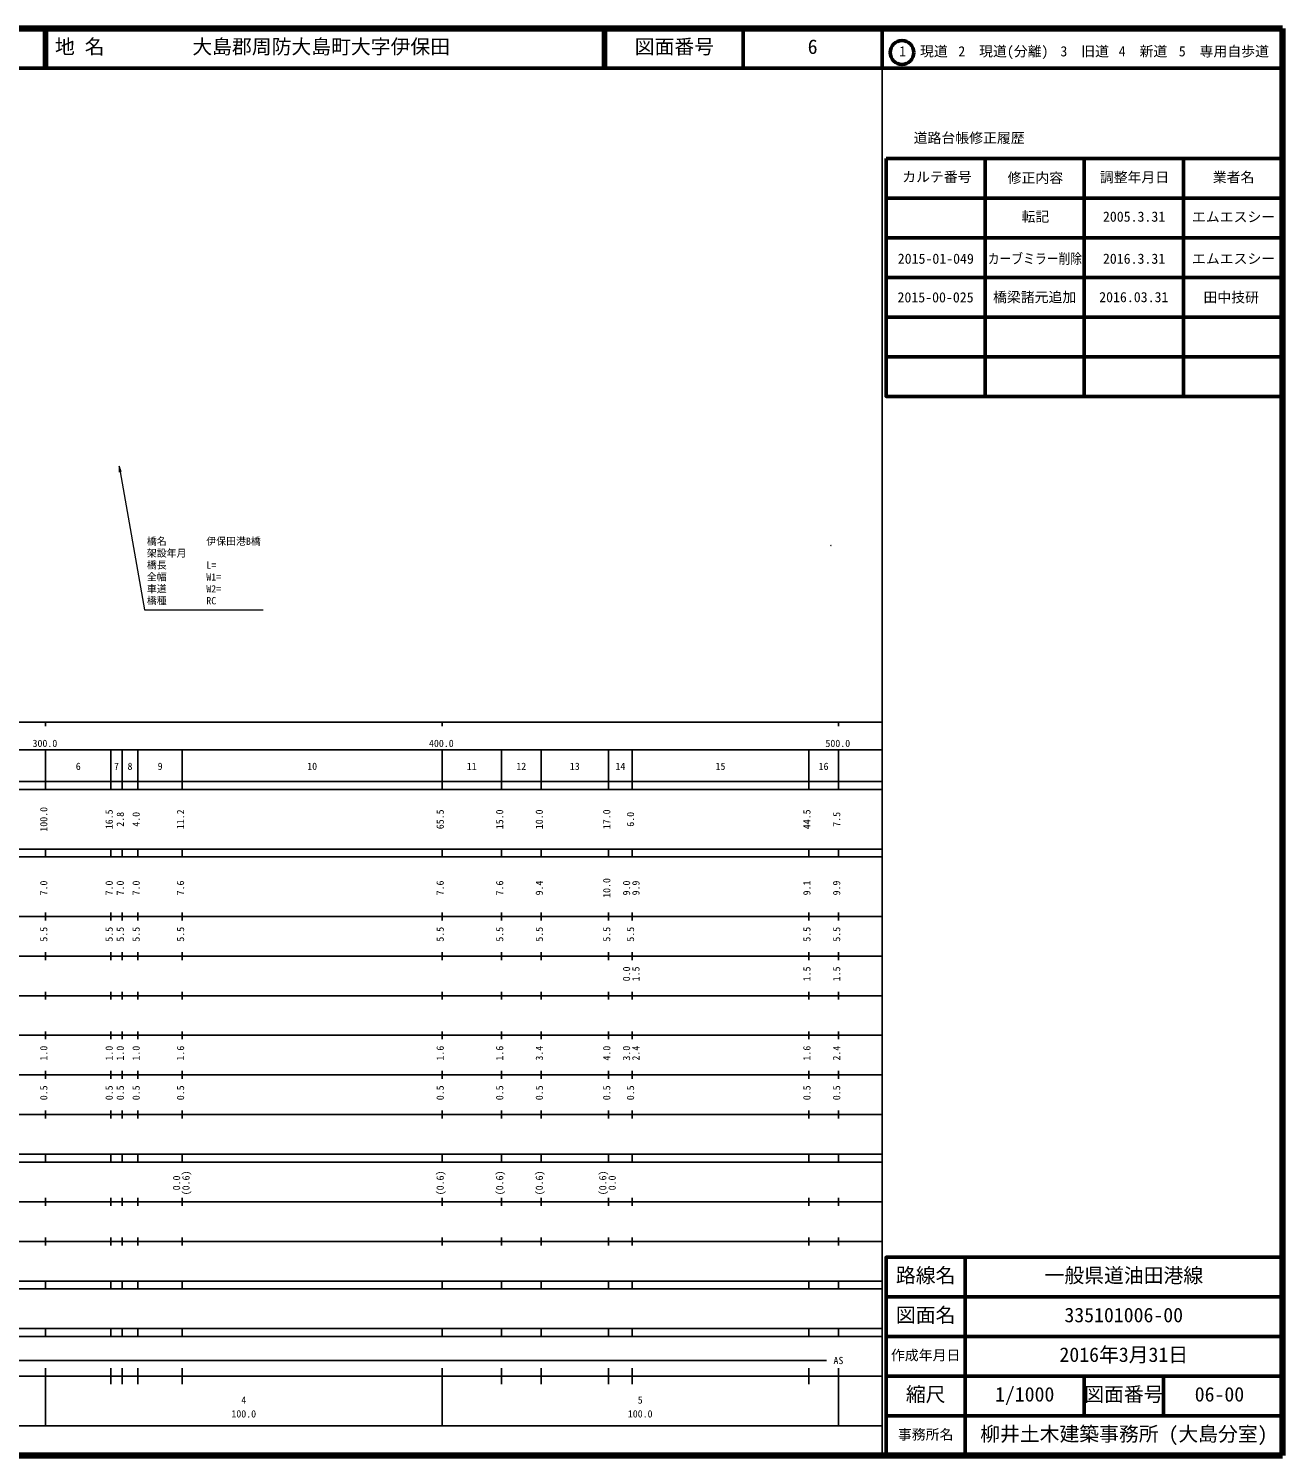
# Model space of a CAD drawing. Units: millimetres on the paper, with parts at other scales. Extents: x 40 to 680, y 20 to 380.
# Drawn here: x 363.7 to 680, y 20 to 380 of the extents above; entities that cross this region are included whole.
import ezdxf
from ezdxf.enums import TextEntityAlignment as Align

# ---------------------------------------------------------------- set-up
doc = ezdxf.new("R2010")
doc.units = ezdxf.units.MM
for name, color, linetype, lineweight in [('M-BMK-HTXT', 7, 'Continuous', 13), ('M-STR-HTXT', 7, 'Continuous', 13), ('M-TTL', 2, 'Continuous', 140), ('M-TTL-BAND', 7, 'Continuous', 25), ('M-TTL-FRAM', 2, 'Continuous', 50), ('M-TTL-LINE', 7, 'Continuous', 50)]:
    doc.layers.add(name, color=color, linetype=linetype, lineweight=lineweight)
doc.layers.add('M-TTL-TXT', color=7, linetype='Continuous')
doc.styles.add('ＭＳ ゴシック', font='')
doc.styles.get('ＭＳ ゴシック').set_extended_font_data('MS Gothic')

# ---------------------------------------------------------------- blocks, each defined once
blk = doc.blocks.new('open_arrow')
at = {"color": 0, "linetype": 'Continuous', "lineweight": -2}
blk.add_lwpolyline([(7.5, 1.25), (0, 0), (7.5, -1.25)], dxfattribs=at)

msp = doc.modelspace()

# ---------------------------------------------------------------- linework, layer by layer
at = {"layer": 'M-BMK-HTXT'}
for radius in [0.0313, 0.025, 0.0188, 0.0125, 0.0063]:
    msp.add_circle((566.102, 249.561), radius, dxfattribs=at)
at = {"layer": 'M-STR-HTXT'}
msp.add_lwpolyline([(386.569, 269.572), (392.958, 233.339), (422.931, 233.339)], dxfattribs=at)
at = {"layer": 'M-TTL'}
for p, q in [((680, 380), (40, 380)), ((680, 20), (680, 380)), ((40, 20), (680, 20))]:
    msp.add_line(p, q, dxfattribs=at)
at = {"layer": 'M-TTL-BAND'}
for p, q in [((579, 20), (579, 370)), ((40, 205), (579, 205)), ((368, 205), (368, 204)), ((468, 205), (468, 204)), ((568, 205), (568, 204)), ((68, 198), (579, 198)), ((368, 188), (368, 198)), ((384.5, 188), (384.5, 198)), ((387.3, 188), (387.3, 198)), ((391.3, 188), (391.3, 198)), ((402.5, 188), (402.5, 198)), ((468, 188), (468, 198)), ((483, 188), (483, 198)), ((493, 188), (493, 198)), ((510, 188), (510, 198)), ((516, 188), (516, 198)), ((560.5, 188), (560.5, 198)), ((568, 188), (568, 198)), ((40, 190), (579, 190)), ((40, 188), (579, 188)), ((40, 173), (579, 173)), ((368, 171), (368, 173)), ((384.5, 171), (384.5, 173)), ((387.3, 171), (387.3, 173)), ((391.3, 171), (391.3, 173)), ((402.5, 171), (402.5, 173)), ((468, 171), (468, 173)), ((483, 171), (483, 173)), ((493, 171), (493, 173)), ((510, 171), (510, 173)), ((516, 171), (516, 173)), ((560.5, 171), (560.5, 173)), ((568, 171), (568, 173)), ((40, 171), (579, 171)), ((40, 156), (579, 156)), ((368, 155), (368, 157)), ((384.5, 155), (384.5, 157)), ((387.3, 155), (387.3, 157)), ((391.3, 155), (391.3, 157)), ((402.5, 155), (402.5, 157)), ((468, 155), (468, 157)), ((483, 155), (483, 157)), ((493, 155), (493, 157)), ((510, 155), (510, 157)), ((516, 155), (516, 157)), ((560.5, 155), (560.5, 157)), ((568, 155), (568, 157)), ((46, 146), (579, 146)), ((368, 145), (368, 147)), ((384.5, 145), (384.5, 147)), ((387.3, 145), (387.3, 147)), ((391.3, 145), (391.3, 147)), ((402.5, 145), (402.5, 147)), ((468, 145), (468, 147)), ((483, 145), (483, 147)), ((493, 145), (493, 147)), ((510, 145), (510, 147)), ((516, 145), (516, 147)), ((560.5, 145), (560.5, 147)), ((568, 145), (568, 147)), ((368, 135), (368, 137)), ((384.5, 135), (384.5, 137)), ((387.3, 135), (387.3, 137)), ((391.3, 135), (391.3, 137)), ((402.5, 135), (402.5, 137)), ((468, 135), (468, 137)), ((483, 135), (483, 137)), ((493, 135), (493, 137)), ((510, 135), (510, 137)), ((516, 135), (516, 137)), ((560.5, 135), (560.5, 137)), ((568, 135), (568, 137)), ((52, 136), (579, 136)), ((46, 126), (579, 126)), ((368, 125), (368, 127)), ((384.5, 125), (384.5, 127)), ((387.3, 125), (387.3, 127)), ((391.3, 125), (391.3, 127)), ((402.5, 125), (402.5, 127)), ((468, 125), (468, 127)), ((483, 125), (483, 127)), ((493, 125), (493, 127)), ((510, 125), (510, 127)), ((516, 125), (516, 127)), ((560.5, 125), (560.5, 127)), ((568, 125), (568, 127)), ((52, 116), (579, 116)), ((368, 115), (368, 117)), ((384.5, 115), (384.5, 117)), ((387.3, 115), (387.3, 117)), ((391.3, 115), (391.3, 117)), ((402.5, 115), (402.5, 117)), ((468, 115), (468, 117)), ((483, 115), (483, 117)), ((493, 115), (493, 117)), ((510, 115), (510, 117)), ((516, 115), (516, 117)), ((560.5, 115), (560.5, 117)), ((568, 115), (568, 117)), ((46, 106), (579, 106)), ((368, 105), (368, 107)), ((384.5, 105), (384.5, 107)), ((387.3, 105), (387.3, 107)), ((391.3, 105), (391.3, 107)), ((402.5, 105), (402.5, 107)), ((468, 105), (468, 107)), ((483, 105), (483, 107)), ((493, 105), (493, 107)), ((510, 105), (510, 107)), ((516, 105), (516, 107)), ((560.5, 105), (560.5, 107)), ((568, 105), (568, 107)), ((40, 96), (579, 96)), ((40, 94), (579, 94)), ((368, 94), (368, 96)), ((384.5, 94), (384.5, 96)), ((387.3, 94), (387.3, 96)), ((391.3, 94), (391.3, 96)), ((402.5, 94), (402.5, 96)), ((468, 94), (468, 96)), ((483, 94), (483, 96)), ((493, 94), (493, 96)), ((510, 94), (510, 96)), ((516, 94), (516, 96)), ((560.5, 94), (560.5, 96)), ((568, 94), (568, 96)), ((49, 84), (579, 84)), ((368, 83), (368, 85)), ((384.5, 83), (384.5, 85)), ((387.3, 83), (387.3, 85)), ((391.3, 83), (391.3, 85)), ((402.5, 83), (402.5, 85)), ((468, 83), (468, 85)), ((483, 83), (483, 85)), ((493, 83), (493, 85)), ((510, 83), (510, 85)), ((516, 83), (516, 85)), ((560.5, 83), (560.5, 85)), ((568, 83), (568, 85)), ((40, 74), (579, 74)), ((368, 73), (368, 75)), ((384.5, 73), (384.5, 75)), ((387.3, 73), (387.3, 75)), ((391.3, 73), (391.3, 75)), ((402.5, 73), (402.5, 75)), ((468, 73), (468, 75)), ((483, 73), (483, 75)), ((493, 73), (493, 75)), ((510, 73), (510, 75)), ((516, 73), (516, 75)), ((560.5, 73), (560.5, 75)), ((568, 73), (568, 75)), ((40, 64), (579, 64)), ((40, 62), (579, 62)), ((368, 62), (368, 64)), ((384.5, 62), (384.5, 64)), ((387.3, 62), (387.3, 64)), ((391.3, 62), (391.3, 64)), ((402.5, 62), (402.5, 64)), ((468, 62), (468, 64)), ((483, 62), (483, 64)), ((493, 62), (493, 64)), ((510, 62), (510, 64)), ((516, 62), (516, 64)), ((560.5, 62), (560.5, 64)), ((568, 62), (568, 64)), ((40, 52), (579, 52)), ((368, 50), (368, 52)), ((384.5, 50), (384.5, 52)), ((387.3, 50), (387.3, 52)), ((391.3, 50), (391.3, 52)), ((402.5, 50), (402.5, 52)), ((468, 50), (468, 52)), ((483, 50), (483, 52)), ((493, 50), (493, 52)), ((510, 50), (510, 52)), ((516, 50), (516, 52)), ((560.5, 50), (560.5, 52)), ((568, 50), (568, 52)), ((40, 50), (579, 50)), ((71, 44), (565, 44)), ((40, 40), (579, 40)), ((368, 27.5), (368, 42)), ((384.5, 38), (384.5, 42)), ((387.3, 38), (387.3, 42)), ((391.3, 38), (391.3, 42)), ((402.5, 38), (402.5, 42)), ((468, 27.5), (468, 42)), ((483, 38), (483, 42)), ((493, 38), (493, 42)), ((510, 38), (510, 42)), ((516, 38), (516, 42)), ((560.5, 38), (560.5, 42)), ((568, 27.5), (568, 42)), ((68, 27.5), (579, 27.5))]:
    msp.add_line(p, q, dxfattribs=at)
at = {"layer": 'M-TTL-FRAM'}
msp.add_line((580, 347.197), (680, 347.197), dxfattribs=at)
for points in [[(580, 347.197), (580, 287.197), (680, 287.197)], [(680, 70), (580, 70), (580, 20)]]:
    msp.add_lwpolyline(points, dxfattribs=at)
at = {"layer": 'M-TTL-LINE'}
for p, q in [((367.75, 380), (367.75, 370)), ((368.25, 380), (368.25, 370)), ((508.747, 380), (508.747, 370)), ((509.247, 380), (509.247, 370)), ((543.996, 380), (543.996, 370)), ((579, 380), (579, 370)), ((40, 370), (680, 370)), ((605, 347.197), (605, 287.197)), ((630, 347.197), (630, 287.197)), ((655, 347.197), (655, 287.197)), ((580, 337.197), (680, 337.197)), ((580, 327.197), (680, 327.197)), ((580, 317.197), (680, 317.197)), ((580, 307.197), (680, 307.197)), ((580, 297.197), (680, 297.197)), ((600, 70), (600, 20)), ((680, 60), (580, 60)), ((680, 50), (580, 50)), ((680, 40), (580, 40)), ((630, 40), (630, 30)), ((650, 40), (650, 30)), ((680, 30), (580, 30))]:
    msp.add_line(p, q, dxfattribs=at)
msp.add_circle((584.031, 373.958), 3, dxfattribs=at)

# ---------------------------------------------------------------- block references
at = {"layer": 'M-STR-HTXT', "xscale": 0.2, "yscale": 0.2, "rotation": 280}
msp.add_blockref('open_arrow', (386.569, 269.572), dxfattribs=at)

# ---------------------------------------------------------------- texts
at = {"layer": 'M-STR-HTXT', "style": 'ＭＳ ゴシック'}
for s, p in [('橋名\u3000\u3000\u3000\u3000伊保田港B橋', (393.551, 249.179)), ('架設年月\u3000\u3000', (393.551, 246.179)), ('橋長\u3000\u3000\u3000\u3000L=', (393.551, 243.179)), ('全幅\u3000\u3000\u3000\u3000W1=', (393.551, 240.179)), ('車道\u3000\u3000\u3000\u3000W2=', (393.551, 237.179)), ('橋種\u3000\u3000\u3000\u3000RC', (393.551, 234.179))]:
    msp.add_text(s, height=1.833, dxfattribs=at).set_placement(p, align=Align.BOTTOM_LEFT)
at = {"layer": 'M-TTL-BAND', "style": 'ＭＳ ゴシック'}
for s, p in [('300.0', (364.719, 198.195)), ('400.0', (464.719, 198.195)), ('500.0', (564.719, 198.195)), ('6', (375.625, 192.405)), ('7', (385.275, 192.405)), ('8', (388.675, 192.405)), ('9', (396.275, 192.405)), ('10', (434, 192.405)), ('11', (474.25, 192.405)), ('12', (486.75, 192.405)), ('13', (500.25, 192.405)), ('14', (511.75, 192.405)), ('15', (537, 192.405)), ('16', (563, 192.405)), ('AS', (566.75, 42.5)), ('4', (417.375, 32.523)), ('5', (517.375, 32.523)), ('100.0', (414.875, 29.033)), ('100.0', (514.875, 29.033))]:
    msp.add_text(s, height=1.833, dxfattribs=at).set_placement(p, align=Align.BOTTOM_LEFT)
for s, p in [('100.0', (369, 177.375)), ('16.5', (385.5, 178)), ('2.8', (388.3, 178.625)), ('4.0', (392.3, 178.625)), ('11.2', (403.5, 178)), ('65.5', (469, 178)), ('15.0', (484, 178)), ('10.0', (494, 178)), ('17.0', (511, 178)), ('6.0', (517, 178.625)), ('44.5', (561.5, 178)), ('7.5', (569, 178.625)), ('7.0', (369, 161.299)), ('7.0', (385.5, 161.299)), ('7.0', (388.3, 161.299)), ('7.0', (392.3, 161.299)), ('7.6', (403.5, 161.299)), ('7.6', (469, 161.299)), ('7.6', (484, 161.299)), ('9.4', (494, 161.299)), ('10.0', (511, 160.674)), ('9.0', (516, 161.299)), ('9.9', (518.37, 161.299)), ('9.1', (561.5, 161.299)), ('9.9', (569, 161.299)), ('5.5', (369, 149.625)), ('5.5', (385.5, 149.625)), ('5.5', (388.3, 149.625)), ('5.5', (392.3, 149.625)), ('5.5', (403.5, 149.625)), ('5.5', (469, 149.625)), ('5.5', (484, 149.625)), ('5.5', (494, 149.625)), ('5.5', (511, 149.625)), ('5.5', (517, 149.625)), ('5.5', (561.5, 149.625)), ('5.5', (569, 149.625)), ('0.0', (516, 139.625)), ('1.5', (518.37, 139.625)), ('1.5', (561.5, 139.625)), ('1.5', (569, 139.625)), ('1.0', (369, 119.625)), ('1.0', (385.5, 119.625)), ('1.0', (388.3, 119.625)), ('1.0', (392.3, 119.625)), ('1.6', (403.5, 119.625)), ('1.6', (469, 119.625)), ('1.6', (484, 119.625)), ('3.4', (494, 119.625)), ('4.0', (511, 119.625)), ('3.0', (516, 119.625)), ('2.4', (518.37, 119.625)), ('1.6', (561.5, 119.625)), ('2.4', (569, 119.625)), ('0.5', (369, 109.625)), ('0.5', (385.5, 109.625)), ('0.5', (388.3, 109.625)), ('0.5', (392.3, 109.625)), ('0.5', (403.5, 109.625)), ('0.5', (469, 109.625)), ('0.5', (484, 109.625)), ('0.5', (494, 109.625)), ('0.5', (511, 109.625)), ('0.5', (517, 109.625)), ('0.5', (561.5, 109.625)), ('0.5', (569, 109.625)), ('0.0', (402.5, 86.889)), ('(0.6)', (404.87, 85.639)), ('(0.6)', (469, 85.639)), ('(0.6)', (484, 85.639)), ('(0.6)', (494, 85.639)), ('(0.6)', (510, 85.639)), ('0.0', (512.37, 86.889))]:
    msp.add_text(s, height=1.833, rotation=90, dxfattribs=at).set_placement(p, align=Align.BOTTOM_LEFT)
at = {"layer": 'M-TTL-TXT', "style": 'ＭＳ ゴシック'}
for s, height, p in [('地 名', 3.666, (370.38, 372.5)), ('大島郡周防大島町大字伊保田', 3.666, (405.024, 372.5)), ('図面番号', 3.666, (516.621, 372.5)), ('6', 3.666, (560.246, 372.5)), ('1\u3000現道', 2.566, (583.323, 372.208)), ('2\u3000現道(分離)', 2.566, (598.244, 372.208)), ('3\u3000旧道', 2.566, (623.996, 372.208)), ('4\u3000新道', 2.566, (638.699, 372.208)), ('5\u3000専用自歩道', 2.566, (653.853, 372.208)), ('道路台帳修正履歴', 2.566, (586.968, 350.363)), ('カルテ番号', 2.566, (584.089, 340.527)), ('修正内容', 2.566, (610.675, 340.273)), ('調整年月日', 2.566, (633.925, 340.447)), ('業者名', 2.566, (662.425, 340.447)), ('転記', 2.566, (614.175, 330.495)), ('2005.3.31', 2.566, (634.712, 330.495)), ('エムエスシー', 2.566, (657.175, 330.439)), ('2015-01-049', 2.566, (582.962, 319.884)), ('2016.3.31', 2.566, (634.712, 319.884)), ('エムエスシー', 2.566, (657.175, 319.884)), ('路線名', 3.666, (582.5, 62.5)), ('一般県道油田港線', 3.666, (620, 62.5)), ('図面名', 3.666, (582.5, 52.5)), ('335101006-00', 3.666, (625, 52.5)), ('作成年月日', 2.566, (581.25, 43.25)), ('2016年3月31日', 3.666, (623.75, 42.5)), ('縮尺', 3.666, (585, 32.5)), ('1/1000', 3.666, (607.5, 32.5)), ('図面番号', 3.666, (630, 32.5)), ('06-00', 3.666, (657.875, 32.5)), ('事務所名', 2.566, (583, 23.25)), ('柳井土木建築事務所 (大島分室)', 3.666, (603.75, 22.5))]:
    msp.add_text(s, height=height, dxfattribs=at).set_placement(p, align=Align.BOTTOM_LEFT)
at = {"layer": 'M-TTL-TXT', "style": 'ＭＳ ゴシック', "width": 0.85}
msp.add_text('カーブミラー削除', height=2.566, dxfattribs=at).set_placement((605.65, 319.884), align=Align.BOTTOM_LEFT)
at = {"layer": 'M-TTL-TXT', "style": 'ＭＳ ゴシック'}
for s, p in [('2015-00-025', (592.5, 312.189)), ('橋梁諸元追加', (617.5, 312.245)), ('2016.03.31', (642.5, 312.245)), ('田中技研', (667.077, 312.189))]:
    msp.add_text(s, height=2.566, dxfattribs=at).set_placement(p, align=Align.MIDDLE_CENTER)

doc.saveas('drawing.dxf')
